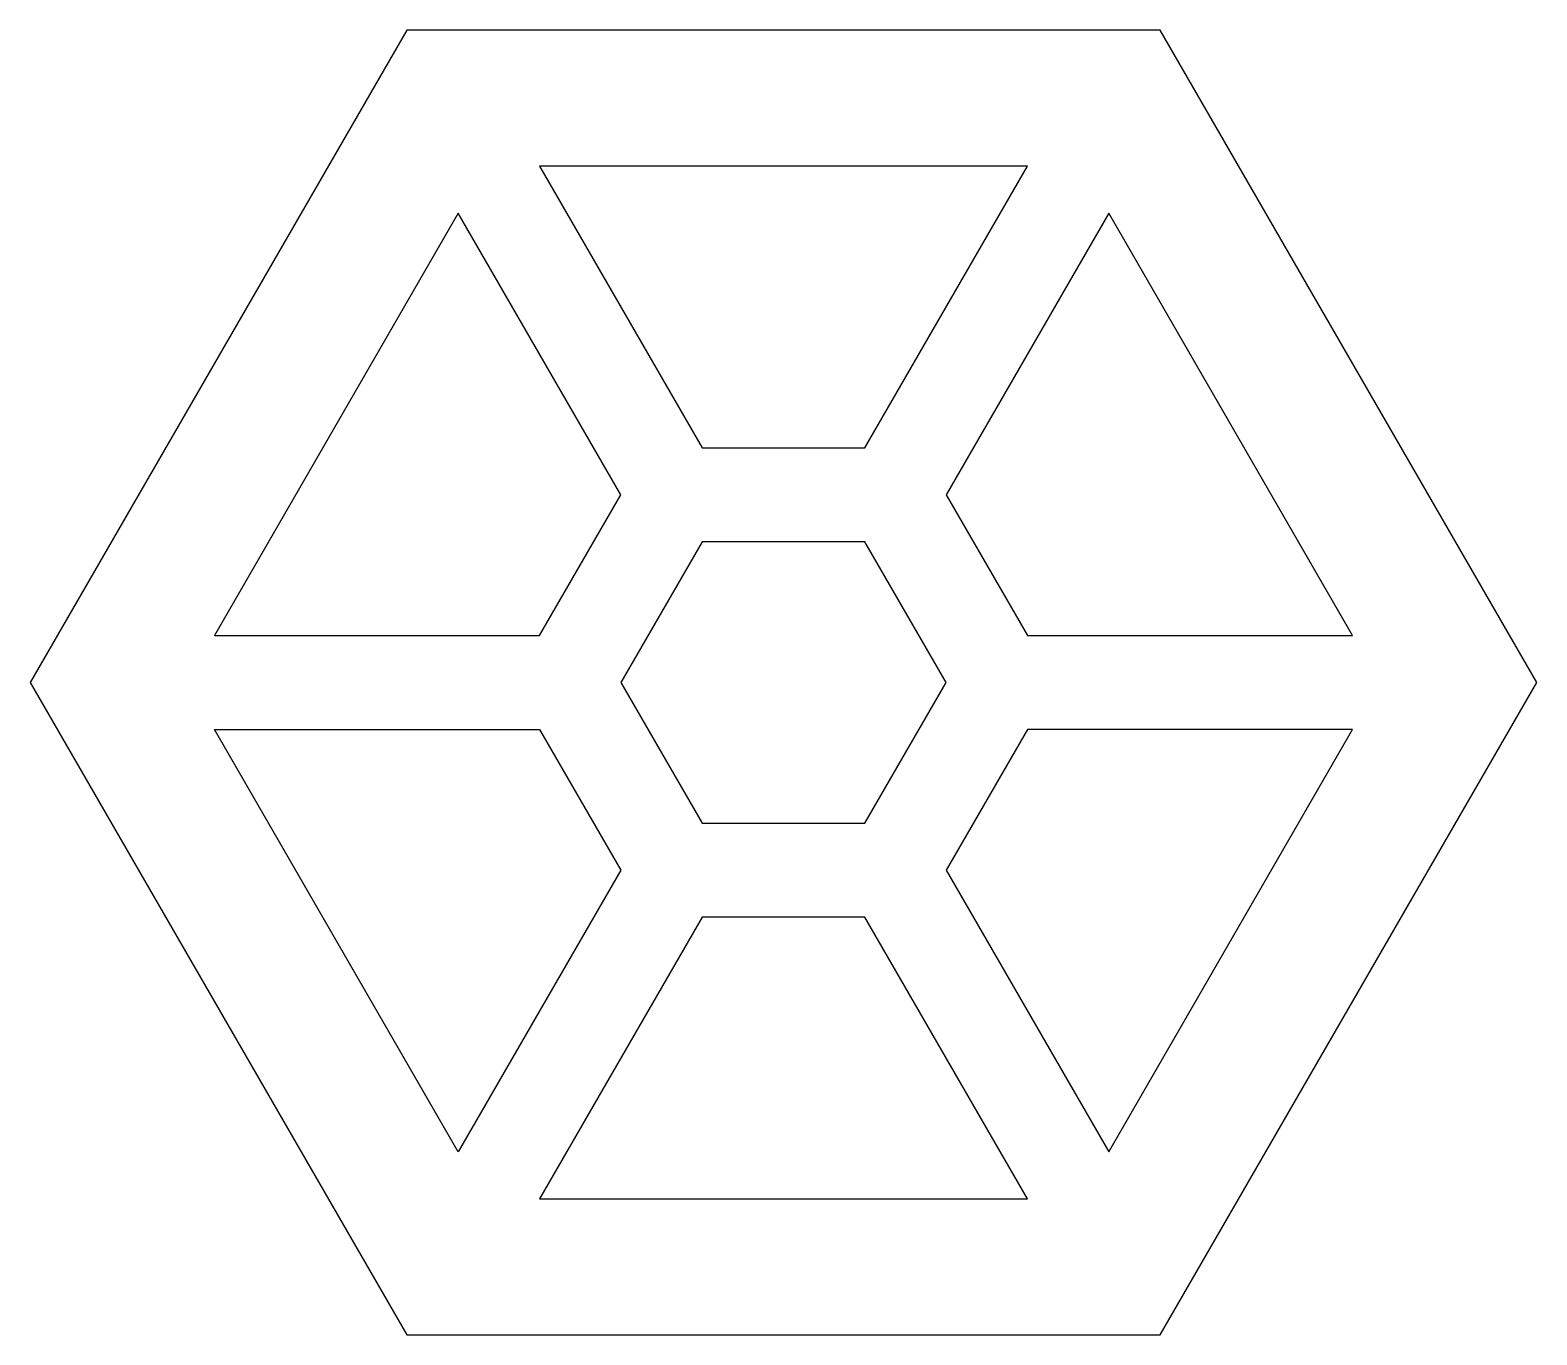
# Model space of a CAD drawing. Header units: millimetres. Extents: x -102 to 37, y -109 to 12.
import ezdxf

# ---------------------------------------------------------------- set-up
doc = ezdxf.new("R2010")
doc.units = ezdxf.units.MM
doc.layers.add('BLU', color=170, linetype='Continuous')

msp = doc.modelspace()

# ---------------------------------------------------------------- linework, layer by layer
at = {"layer": 'BLU'}
for p, q in [((-10, -0.87), (-55, -0.87)), ((-55, -0.87), (-40, -26.85)), ((-25, -26.85), (-10, -0.87)), ((-62.5, -5.2), (-85, -44.17)), ((-47.5, -31.18), (-62.5, -5.2)), ((-2.5, -5.2), (-17.5, -31.18)), ((20, -44.17), (-2.5, -5.2)), ((-40, -26.85), (-25, -26.85)), ((-55, -44.17), (-47.5, -31.18)), ((-17.5, -31.18), (-10, -44.17)), ((-85, -44.17), (-55, -44.17)), ((-10, -44.17), (20, -44.17)), ((-62.5, -91.8), (-85, -52.83)), ((-85, -52.83), (-55, -52.83)), ((-55, -52.83), (-47.5, -65.82)), ((-10, -52.83), (-17.5, -65.82)), ((20, -52.83), (-10, -52.83)), ((-2.5, -91.8), (20, -52.83)), ((-47.5, -65.82), (-62.5, -91.8)), ((-17.5, -65.82), (-2.5, -91.8)), ((-40, -70.15), (-55, -96.13)), ((-25, -70.15), (-40, -70.15)), ((-10, -96.13), (-25, -70.15)), ((-55, -96.13), (-10, -96.13))]:
    msp.add_line(p, q, dxfattribs=at)
for points in [[(2.25, -108.68), (37, -48.5), (2.25, 11.68), (-67.25, 11.68), (-102, -48.5), (-67.25, -108.68)], [(-17.5, -48.5), (-25, -35.51), (-40, -35.51), (-47.5, -48.5), (-40, -61.49), (-25, -61.49)]]:
    msp.add_lwpolyline(points, close=True, dxfattribs=at)

doc.saveas('drawing.dxf')
